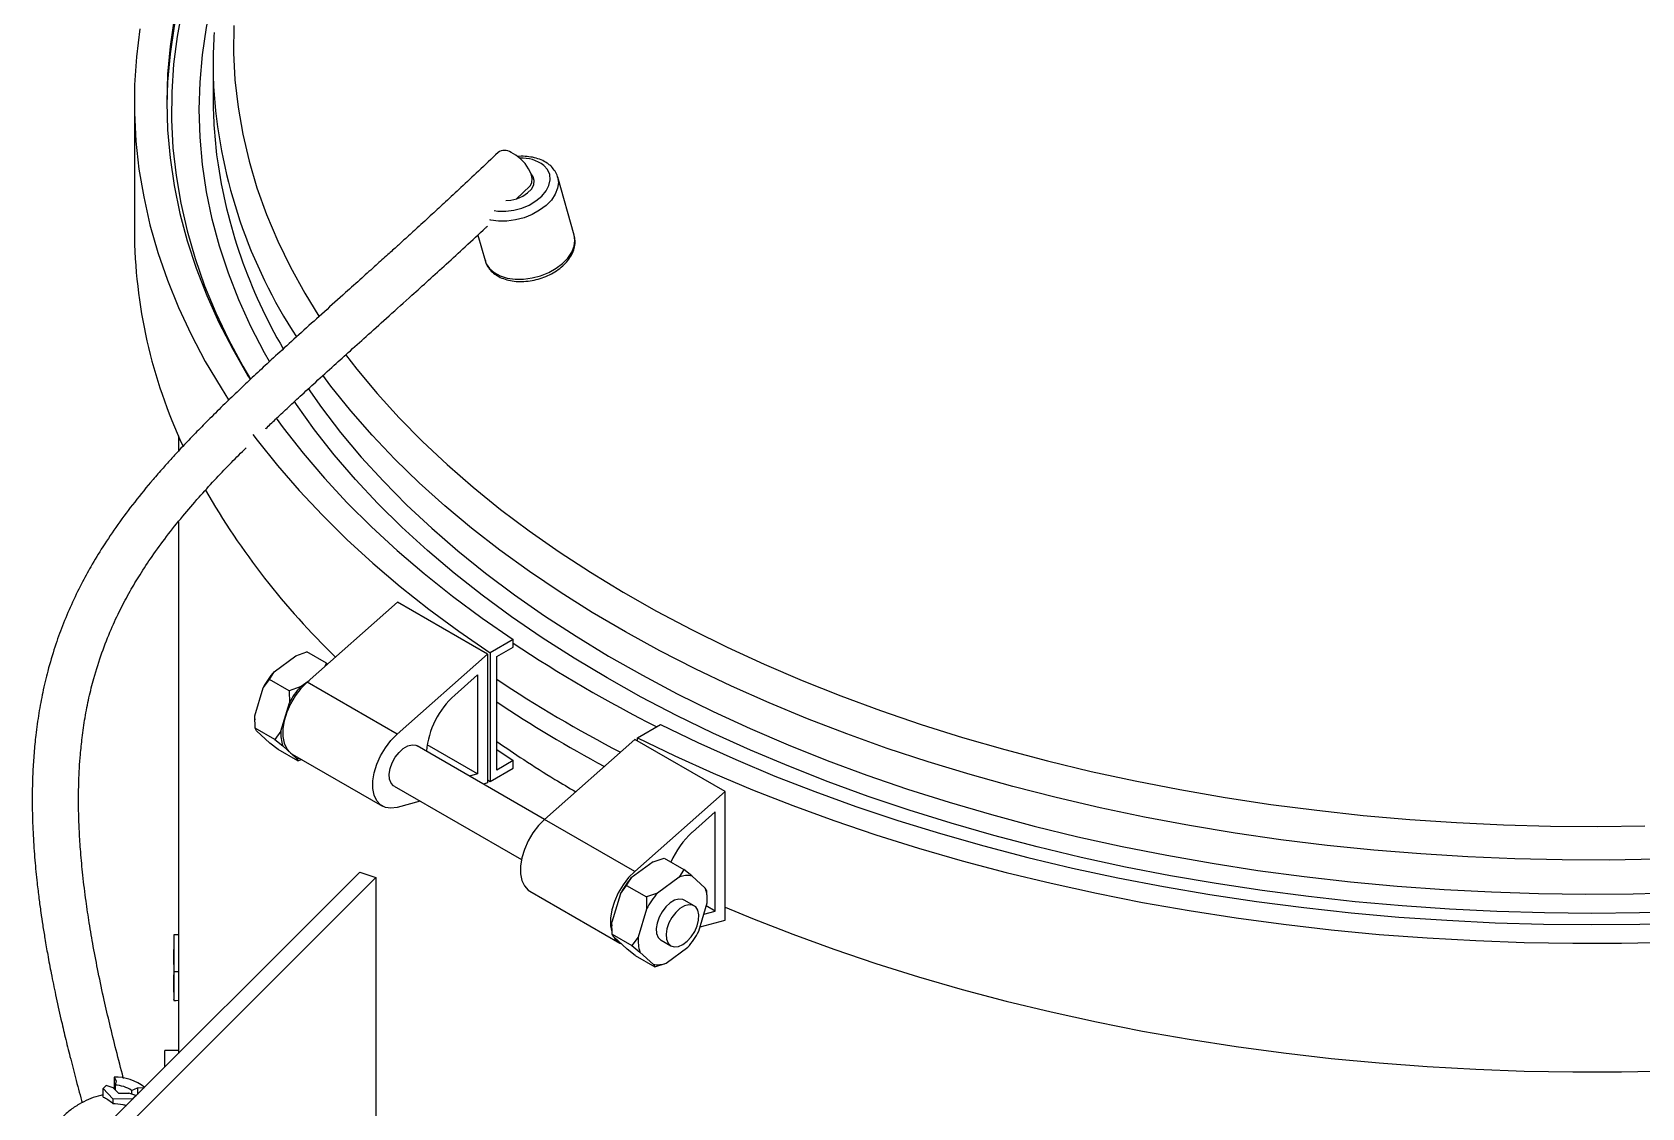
# Model space of a CAD drawing. Header units: millimetres. Extents: x 107291 to 113922, y -130611 to -125922.
# Drawn here: x 111538 to 111815.9, y -128822.2 to -128636.5 of the extents above; entities that cross this region are included whole.
import ezdxf

# ---------------------------------------------------------------- set-up
doc = ezdxf.new("R2010")
doc.units = ezdxf.units.MM
doc.header["$LTSCALE"] = 13
doc.layers.add('几何体', color=7, linetype='Continuous')

msp = doc.modelspace()

# ---------------------------------------------------------------- linework, layer by layer
at = {"layer": '几何体'}
for p, q in [((111569.24, -128642.07), (111569.24, -128647.92)), ((111555.64, -128648.58), (111555.64, -128670.79)), ((111631.57, -128671.58), (111628.72, -128661.56)), ((111621.63, -128665.27), (111623.93, -128663.08)), ((111614.93, -128671.55), (111616.18, -128675.96)), ((111563.24, -128706.22), (111563.24, -128708.85)), ((111563.24, -128721.04), (111563.24, -128793.74)), ((111601.04, -128734.95), (111585.45, -128748.75)), ((111616.6, -128743.93), (111601.04, -128734.95)), ((111621.03, -128741.38), (111617.06, -128743.67)), ((111621.03, -128742.68), (111621.03, -128741.38)), ((111579.75, -128746.93), (111583.51, -128744.19)), ((111583.51, -128744.19), (111585.44, -128743.52)), ((111588.83, -128745.48), (111585.44, -128743.52)), ((111601, -128757.73), (111616.6, -128743.93)), ((111616.6, -128743.93), (111616.6, -128766.14)), ((111617.06, -128743.67), (111617.06, -128765.88)), ((111618.19, -128744.32), (111621.03, -128742.68)), ((111618.19, -128763.92), (111618.19, -128744.32)), ((111578.96, -128748.25), (111579.75, -128746.93)), ((111588.83, -128745.48), (111588.48, -128746.06)), ((111588.99, -128745.61), (111588.83, -128745.48)), ((111610.95, -128750.96), (111614.9, -128747.46)), ((111614.9, -128747.46), (111614.9, -128764.57)), ((111576.42, -128754.57), (111577.87, -128749.69)), ((111577.87, -128749.69), (111578.96, -128748.25)), ((111582.36, -128750.21), (111578.96, -128748.25)), ((111584.28, -128749.55), (111582.36, -128750.21)), ((111582.36, -128750.21), (111582.4, -128752.3)), ((111584.28, -128749.55), (111585.8, -128748.44)), ((111601, -128757.73), (111585.45, -128748.75)), ((111580.95, -128757.19), (111582.4, -128752.3)), ((111576.41, -128755.05), (111576.41, -128755.23)), ((111576.47, -128756.66), (111576.42, -128754.57)), ((111642.51, -128758.36), (111646.48, -128756.07)), ((111579.86, -128758.62), (111576.47, -128756.66)), ((111576.74, -128757.11), (111576.47, -128756.66)), ((111579.05, -128759.25), (111576.74, -128757.11)), ((111580.95, -128757.19), (111579.86, -128758.62)), ((111579.86, -128758.62), (111581.26, -128759.72)), ((111642.06, -128758.63), (111626.46, -128772.42)), ((111657.61, -128767.61), (111642.06, -128758.63)), ((111642.51, -128758.89), (111642.51, -128758.36)), ((111580.45, -128760.35), (111579.05, -128759.25)), ((111583.84, -128762.31), (111580.45, -128760.35)), ((111583.57, -128761.86), (111581.26, -128759.72)), ((111582.9, -128761.15), (111598.46, -128770.13)), ((111626.45, -128772.43), (111604.46, -128759.74)), ((111614.9, -128764.57), (111606.19, -128759.54)), ((111618.19, -128760.35), (111621.03, -128762.28)), ((111583.57, -128761.86), (111583.84, -128762.31)), ((111583.84, -128762.31), (111584.51, -128762.08)), ((111617.06, -128765.88), (111621.03, -128763.59)), ((111621.03, -128762.28), (111618.19, -128763.92)), ((111621.03, -128763.59), (111621.03, -128762.28)), ((111600.46, -128766.67), (111622.45, -128779.36)), ((111614.9, -128764.57), (111613.49, -128764.95)), ((111616.6, -128766.14), (111615.89, -128766.33)), ((111616.6, -128765.57), (111617.06, -128765.88)), ((111604.99, -128769.28), (111601, -128770.35)), ((111657.61, -128767.61), (111642.02, -128781.4)), ((111657.61, -128789.82), (111657.61, -128767.61)), ((111642.02, -128781.4), (111626.46, -128772.42)), ((111655.92, -128771.14), (111651.96, -128774.63)), ((111655.92, -128788.25), (111655.92, -128771.14)), ((111645.17, -128779.78), (111641.41, -128782.53)), ((111645.17, -128779.78), (111647.1, -128779.12)), ((111647.1, -128779.12), (111650.49, -128781.08)), ((111650.49, -128781.08), (111649.7, -128782.4)), ((111651.89, -128782.18), (111650.49, -128781.08)), ((111548.27, -128827.8), (111594.55, -128781.52)), ((111597.33, -128782.44), (111551.04, -128828.72)), ((111594.55, -128781.52), (111597.33, -128782.44)), ((111597.33, -128782.44), (111597.33, -128847.77)), ((111639.53, -128785.29), (111640.62, -128783.85)), ((111640.62, -128783.85), (111641.41, -128782.53)), ((111640.62, -128783.85), (111644.02, -128785.81)), ((111649.7, -128782.4), (111645.94, -128785.14)), ((111654.2, -128784.31), (111651.89, -128782.18)), ((111623.91, -128784.82), (111639.47, -128793.81)), ((111639.53, -128785.29), (111638.08, -128790.17)), ((111645.94, -128785.14), (111644.02, -128785.81)), ((111644.02, -128785.81), (111644.06, -128787.9)), ((111652.26, -128787.33), (111650.56, -128786.35)), ((111654.47, -128784.76), (111654.2, -128784.31)), ((111654.5, -128786.23), (111654.47, -128784.76)), ((111654.53, -128786.37), (111654.53, -128786.19)), ((111644.06, -128787.9), (111642.61, -128792.78)), ((111653.07, -128791.73), (111654.51, -128786.85)), ((111653.94, -128788.78), (111655.92, -128788.25)), ((111655.92, -128788.25), (111654.37, -128787.35)), ((111638.07, -128790.65), (111638.07, -128790.83)), ((111638.13, -128792.26), (111638.08, -128790.17)), ((111638.13, -128792.26), (111641.52, -128794.22)), ((111638.4, -128792.7), (111638.13, -128792.26)), ((111653.29, -128790.99), (111657.61, -128789.82)), ((111562.44, -128793.74), (111562.44, -128794.91)), ((111638.4, -128792.7), (111640.71, -128794.84)), ((111642.11, -128795.94), (111640.71, -128794.84)), ((111642.61, -128792.78), (111641.52, -128794.22)), ((111641.52, -128794.22), (111642.92, -128795.32)), ((111646.56, -128793.28), (111648.26, -128794.26)), ((111647.43, -128797.24), (111651.19, -128794.49)), ((111562.44, -128797.5), (111562.44, -128799.26)), ((111642.11, -128795.94), (111645.5, -128797.9)), ((111642.92, -128795.32), (111645.23, -128797.46)), ((111645.23, -128797.46), (111645.5, -128797.9)), ((111645.5, -128797.9), (111647.43, -128797.24)), ((111563.24, -128799.26), (111563.24, -128802.27)), ((111562.44, -128802.27), (111562.44, -128803.5)), ((111562.44, -128803.66), (111562.44, -128803.5)), ((111563.24, -128803.66), (111563.24, -128812.83)), ((111563.24, -128812.35), (111560.92, -128812.35)), ((111560.92, -128815.15), (111560.92, -128812.35)), ((111552.13, -128816.92), (111552.51, -128817.57)), ((111552.13, -128816.92), (111552.13, -128818.94)), ((111550.8, -128818.39), (111550.27, -128818.91)), ((111551.91, -128820.66), (111550.27, -128818.91)), ((111550.27, -128820.38), (111550.27, -128818.91)), ((111551.97, -128818.78), (111550.8, -128818.39)), ((111552.89, -128819.69), (111551.97, -128818.78)), ((111552.51, -128817.57), (111552.3, -128818.31)), ((111552.3, -128818.31), (111552.3, -128819.1)), ((111552.89, -128819.69), (111554.71, -128819.69)), ((111555.88, -128820.08), (111554.71, -128819.69)), ((111555.17, -128819.23), (111556.17, -128818.78)), ((111555.17, -128819.23), (111555.17, -128819.84)), ((111555.36, -128820.61), (111555.88, -128820.08)), ((111555.88, -128820.08), (111555.88, -128820.19)), ((111556.17, -128818.78), (111557.38, -128818.69)), ((111556.17, -128818.78), (111556.17, -128819.9)), ((111551.91, -128820.66), (111555.36, -128820.61)), ((111551.91, -128820.66), (111551.91, -128821.45)), ((111555.36, -128820.61), (111555.36, -128820.71))]:
    msp.add_line(p, q, dxfattribs=at)
at = {"layer": '几何体', "flags": 128}
for points in [[(111599.39, -128573.91), (111596.53, -128576.59), (111592.35, -128580.75), (111588.41, -128585), (111584.73, -128589.32), (111581.3, -128593.71), (111578.13, -128598.16), (111575.23, -128602.67), (111572.59, -128607.24), (111570.22, -128611.86), (111568.12, -128616.52), (111566.3, -128621.22), (111564.76, -128625.95), (111563.49, -128630.71), (111562.5, -128635.49), (111561.8, -128640.28), (111561.38, -128645.09), (111561.24, -128649.23)], [(111578.94, -128693.37), (111578.1, -128691.87), (111575.75, -128687.32), (111573.67, -128682.74), (111571.87, -128678.12), (111570.33, -128673.46), (111569.08, -128668.78), (111568.1, -128664.07), (111567.4, -128659.35), (111566.98, -128654.62), (111566.84, -128649.88), (111566.98, -128645.14), (111567.4, -128640.41), (111568.1, -128635.69), (111569.08, -128630.98), (111570.33, -128626.3), (111571.29, -128623.31)], [(111563.89, -128632.5), (111563.01, -128637.28), (111562.41, -128642.07), (111562.09, -128646.88), (111562.06, -128651.68), (111562.3, -128656.49), (111562.83, -128661.29), (111563.65, -128666.07), (111564.74, -128670.84), (111566.11, -128675.58), (111567.76, -128680.29), (111569.69, -128684.97), (111571.89, -128689.6), (111574.36, -128694.19), (111575.68, -128696.43)], [(111556.59, -128635.94), (111556, -128640.78), (111555.69, -128645.62), (111555.66, -128650.47), (111555.91, -128655.31), (111556.44, -128660.15), (111557.25, -128664.97), (111558.33, -128669.78), (111559.7, -128674.56), (111561.34, -128679.32), (111563.25, -128684.03), (111565.43, -128688.71), (111567.89, -128693.35), (111570.61, -128697.93), (111571.91, -128699.97)], [(111562.5, -128634.18), (111561.8, -128638.98), (111561.38, -128643.79), (111561.24, -128648.6), (111561.38, -128653.41), (111561.81, -128658.22), (111562.51, -128663.02), (111563.5, -128667.8), (111564.77, -128672.56), (111566.32, -128677.29), (111568.14, -128681.99), (111570.24, -128686.65), (111572.61, -128691.26), (111575.25, -128695.83), (111575.62, -128696.42)], [(111572.8, -128635.36), (111572.76, -128640.06), (111573.01, -128644.75), (111573.54, -128649.44), (111574.35, -128654.12), (111575.44, -128658.78), (111576.81, -128663.41), (111578.46, -128668.01), (111580.39, -128672.58), (111582.58, -128677.1), (111585.05, -128681.58), (111587.49, -128685.55)], [(111623.93, -128663.09), (111624.01, -128663), (111624.28, -128662.47), (111624.31, -128661.78), (111624.11, -128660.96), (111623.69, -128660.09), (111623.09, -128659.22), (111622.34, -128658.42), (111621.51, -128657.76), (111620.66, -128657.28)], [(111628.71, -128661.54), (111628.85, -128662.45), (111628.71, -128663.47), (111628.3, -128664.5), (111627.63, -128665.5), (111626.72, -128666.43), (111625.6, -128667.27), (111624.32, -128667.99), (111622.92, -128668.55), (111621.44, -128668.93), (111619.96, -128669.13), (111618.51, -128669.14), (111617.16, -128668.95), (111617.03, -128668.92)], [(111617.74, -128667.33), (111618.4, -128667.42), (111619.74, -128667.45), (111621.13, -128667.27), (111622.5, -128666.9), (111623.8, -128666.36), (111624.96, -128665.66), (111625.95, -128664.84), (111626.7, -128663.93), (111627.2, -128662.98), (111627.41, -128662.02), (111627.34, -128661.1), (111626.98, -128660.25), (111626.34, -128659.52)], [(111619.76, -128665.57), (111620.63, -128665.52), (111621.69, -128665.27), (111622.68, -128664.85), (111623.53, -128664.28), (111624.18, -128663.61), (111624.57, -128662.88), (111624.68, -128662.15), (111624.5, -128661.47), (111624.11, -128660.95)], [(111616.18, -128675.96), (111616.39, -128676.49), (111616.95, -128677.33), (111617.76, -128678.03), (111618.79, -128678.59), (111620.01, -128678.97), (111621.37, -128679.16), (111622.81, -128679.15), (111624.3, -128678.95), (111625.77, -128678.57), (111627.17, -128678.01), (111628.45, -128677.29), (111629.57, -128676.45), (111630.48, -128675.52), (111631.16, -128674.52), (111631.57, -128673.49), (111631.7, -128672.47), (111631.57, -128671.58)], [(111592.11, -128692.17), (111594.05, -128694.68), (111597.57, -128698.91), (111601.34, -128703.08), (111605.36, -128707.16), (111609.62, -128711.17), (111614.12, -128715.08), (111618.85, -128718.91), (111623.81, -128722.63), (111628.99, -128726.26), (111634.39, -128729.77), (111639.99, -128733.18), (111645.8, -128736.48), (111651.8, -128739.65), (111657.98, -128742.71), (111664.35, -128745.63), (111670.89, -128748.43), (111677.59, -128751.1), (111684.45, -128753.63), (111691.46, -128756.02), (111698.61, -128758.27), (111705.89, -128760.37), (111713.29, -128762.33), (111720.8, -128764.13), (111728.42, -128765.79), (111736.13, -128767.29), (111743.93, -128768.64), (111751.8, -128769.83), (111759.74, -128770.86), (111767.74, -128771.73), (111775.79, -128772.44), (111783.87, -128772.99), (111791.98, -128773.38), (111800.12, -128773.6), (111808.25, -128773.67), (111816.39, -128773.56)], [(111818.47, -128779.31), (111810.3, -128779.45), (111802.13, -128779.43), (111793.96, -128779.25), (111785.82, -128778.91), (111777.69, -128778.4), (111769.6, -128777.74), (111761.56, -128776.91), (111753.57, -128775.93), (111745.64, -128774.78), (111737.78, -128773.48), (111730.01, -128772.03), (111722.33, -128770.42), (111714.74, -128768.66), (111707.27, -128766.76), (111699.92, -128764.7), (111692.69, -128762.5), (111685.59, -128760.16), (111678.64, -128757.68), (111671.84, -128755.07), (111665.2, -128752.32), (111658.73, -128749.44), (111652.44, -128746.43), (111646.32, -128743.3), (111640.4, -128740.05), (111634.67, -128736.69), (111629.14, -128733.21), (111623.83, -128729.63), (111618.73, -128725.94), (111613.85, -128722.16), (111609.21, -128718.28), (111604.79, -128714.31), (111600.61, -128710.26), (111596.68, -128706.12), (111593, -128701.91), (111589.56, -128697.63), (111588.16, -128695.75)], [(111823.64, -128788.34), (111815.44, -128788.58), (111807.24, -128788.66), (111799.03, -128788.58), (111790.83, -128788.34), (111782.65, -128787.93), (111774.5, -128787.37), (111766.39, -128786.64), (111758.33, -128785.76), (111750.32, -128784.72), (111742.38, -128783.52), (111734.51, -128782.16), (111726.73, -128780.65), (111719.05, -128778.99), (111711.46, -128777.17), (111703.99, -128775.21), (111696.64, -128773.1), (111689.41, -128770.85), (111682.33, -128768.46), (111675.39, -128765.93), (111668.6, -128763.26), (111661.98, -128760.46), (111655.52, -128757.54), (111649.25, -128754.48), (111643.15, -128751.31), (111637.25, -128748.01), (111631.54, -128744.61), (111626.04, -128741.09), (111620.76, -128737.46), (111615.68, -128733.74), (111610.84, -128729.91), (111606.22, -128726), (111601.83, -128721.99), (111597.69, -128717.9), (111593.79, -128713.73), (111590.14, -128709.49), (111586.74, -128705.17), (111583.6, -128700.79), (111583.26, -128700.3)], [(111585.64, -128698.05), (111587.94, -128701.32), (111591.25, -128705.63), (111594.81, -128709.88), (111598.62, -128714.05), (111602.67, -128718.15), (111606.97, -128722.16), (111611.5, -128726.08), (111616.26, -128729.92), (111621.25, -128733.65), (111626.46, -128737.29), (111631.88, -128740.82), (111637.51, -128744.24), (111643.33, -128747.54), (111649.35, -128750.73), (111655.56, -128753.8), (111661.95, -128756.75), (111668.5, -128759.56), (111675.22, -128762.24), (111682.1, -128764.79), (111689.12, -128767.2), (111696.29, -128769.47), (111703.58, -128771.6), (111710.99, -128773.58), (111718.52, -128775.42), (111726.16, -128777.1), (111733.89, -128778.63), (111741.7, -128780.01), (111749.59, -128781.23), (111757.55, -128782.29), (111765.57, -128783.2), (111773.64, -128783.94), (111781.75, -128784.53), (111789.89, -128784.95), (111798.05, -128785.21), (111806.22, -128785.32), (111814.39, -128785.25), (111822.55, -128785.03)], [(111580.14, -128703.17), (111581.33, -128704.8), (111584.77, -128709.18), (111588.45, -128713.5), (111592.39, -128717.75), (111596.58, -128721.91), (111601, -128725.99), (111605.67, -128729.98), (111610.56, -128733.88), (111615.68, -128737.68), (111621.03, -128741.38)], [(111576.11, -128705.96), (111576.84, -128706.93), (111580.34, -128711.34), (111584.09, -128715.67), (111588.1, -128719.93), (111592.34, -128724.12), (111596.83, -128728.21), (111601.55, -128732.22), (111606.49, -128736.14), (111611.67, -128739.95), (111617.06, -128743.67)], [(111585.45, -128748.75), (111584.38, -128749.83), (111583.42, -128751.08), (111582.6, -128752.47), (111581.95, -128753.92), (111581.5, -128755.39), (111581.27, -128756.81), (111581.27, -128758.13), (111581.5, -128759.28), (111581.95, -128760.24), (111582.6, -128760.94), (111582.9, -128761.15)], [(111576.41, -128755.05), (111576.41, -128754.93), (111576.42, -128754.57)], [(111646.48, -128756.07), (111652.89, -128759.16), (111659.47, -128762.11), (111666.22, -128764.94), (111673.13, -128767.63), (111680.2, -128770.19), (111687.42, -128772.6), (111694.77, -128774.88), (111702.25, -128777.01), (111709.85, -128778.99), (111717.56, -128780.82), (111725.38, -128782.5), (111733.29, -128784.02), (111741.29, -128785.39), (111749.36, -128786.6), (111757.5, -128787.66), (111765.69, -128788.55), (111773.94, -128789.28), (111782.22, -128789.85), (111790.53, -128790.26), (111798.86, -128790.51), (111807.2, -128790.59), (111815.53, -128790.51), (111823.86, -128790.26)], [(111601, -128770.35), (111599.94, -128770.5), (111598.98, -128770.36), (111598.15, -128769.92), (111597.51, -128769.22), (111597.06, -128768.26), (111596.83, -128767.11), (111596.83, -128765.79), (111597.06, -128764.37), (111597.51, -128762.91), (111598.15, -128761.45), (111598.98, -128760.07), (111599.94, -128758.81), (111601, -128757.73)], [(111642.51, -128758.36), (111648.95, -128761.48), (111655.56, -128764.46), (111662.34, -128767.32), (111669.29, -128770.04), (111676.38, -128772.63), (111683.63, -128775.08), (111691.01, -128777.39), (111698.52, -128779.56), (111706.15, -128781.58), (111713.89, -128783.45), (111721.74, -128785.18), (111729.68, -128786.75), (111737.71, -128788.17), (111745.81, -128789.43), (111753.99, -128790.53), (111762.22, -128791.48), (111770.51, -128792.27), (111778.83, -128792.89), (111787.19, -128793.36), (111795.57, -128793.66), (111803.96, -128793.81), (111812.35, -128793.79), (111820.74, -128793.61)], [(111600.46, -128766.67), (111600.39, -128766.62), (111599.95, -128766.15), (111599.69, -128765.46), (111599.64, -128764.61), (111599.79, -128763.65), (111600.15, -128762.65), (111600.67, -128761.7), (111601.33, -128760.86), (111602.07, -128760.19), (111602.84, -128759.74), (111603.59, -128759.55), (111604.24, -128759.64), (111604.46, -128759.74)], [(111626.46, -128772.42), (111625.39, -128773.5), (111624.43, -128774.76), (111623.61, -128776.14), (111622.96, -128777.6), (111622.51, -128779.07), (111622.29, -128780.49), (111622.29, -128781.8), (111622.51, -128782.96), (111622.96, -128783.91), (111623.61, -128784.62), (111623.91, -128784.82)], [(111642.02, -128781.4), (111640.95, -128782.48), (111639.99, -128783.74), (111639.17, -128785.13), (111638.52, -128786.58), (111638.07, -128788.05), (111637.84, -128789.47), (111637.84, -128790.78), (111638.05, -128791.86)], [(111649.64, -128786.17), (111648.9, -128786.38), (111648.13, -128786.84), (111647.39, -128787.52), (111646.74, -128788.37), (111646.22, -128789.33), (111645.88, -128790.33), (111645.74, -128791.28), (111645.8, -128792.13), (111646.07, -128792.81), (111646.53, -128793.26), (111646.56, -128793.28)], [(111650.56, -128786.35), (111650.31, -128786.24), (111649.64, -128786.17)], [(111651.34, -128787.15), (111650.59, -128787.36), (111649.82, -128787.82), (111649.09, -128788.5), (111648.44, -128789.35), (111647.92, -128790.31), (111647.58, -128791.31), (111647.43, -128792.26), (111647.5, -128793.11), (111647.77, -128793.79), (111648.23, -128794.24), (111648.83, -128794.44), (111649.55, -128794.37), (111650.31, -128794.03), (111651.07, -128793.46), (111651.77, -128792.68), (111652.36, -128791.77), (111652.79, -128790.78), (111653.04, -128789.8), (111653.08, -128788.89), (111652.91, -128788.12), (111652.54, -128787.55), (111652, -128787.22), (111651.34, -128787.15)], [(111657.61, -128787.56), (111662.34, -128789.53), (111669.29, -128792.25), (111676.38, -128794.84), (111683.63, -128797.29), (111691.01, -128799.6), (111698.52, -128801.77), (111706.15, -128803.79), (111713.89, -128805.66), (111721.74, -128807.39), (111729.68, -128808.96), (111737.71, -128810.37), (111745.81, -128811.64), (111753.99, -128812.74), (111762.22, -128813.69), (111770.51, -128814.47), (111778.83, -128815.1), (111787.19, -128815.57), (111795.57, -128815.87), (111803.96, -128816.02), (111812.35, -128816), (111820.74, -128815.82)], [(111638.07, -128790.65), (111638.07, -128790.52), (111638.08, -128790.17)], [(111563.24, -128792.35), (111562.86, -128792.34), (111562.46, -128792.34)], [(111562.44, -128803.67), (111562.84, -128803.67), (111563.24, -128803.66)]]:
    msp.add_lwpolyline(points, dxfattribs=at)
at = {"layer": '几何体'}
for centre, radius, start, end in [((111648.63, -128642.07), 79.4, 176.0489, 183.767), ((111657.98, -128640.52), 88.83, 184.3714, 213.1706), ((111648.97, -128647.91), 79.73, 180.0089, 187.5356), ((111658.23, -128646.04), 89.16, 187.9471, 210.4163), ((111619.55, -128658.9), 1.97, 55.6141, 124.799), ((111622.56, -128664.54), 6.28, 52.9625, 93.543), ((111644.67, -128670.25), 89.03, 180.3468, 205.0496), ((111681.91, -128649.94), 131.55, 209.9371, 225.8969), ((111748.84, -128551.31), 229.54, 236.1647, 243.3387), ((111590.51, -128756.29), 14.26, 138.9652, 152.4013), ((111595.03, -128758.91), 14.26, 138.9652, 152.4013), ((111746.62, -128554.98), 232.04, 236.3936, 242.5205), ((111620.68, -128761.92), 14.66, 131.5928, 175.0895), ((111744.7, -128562.05), 228.35, 236.3586, 241.7978), ((111587.37, -128757.68), 6.44, 175.5632, 198.4557), ((111584.23, -128758.52), 3.4, 258.9223, 270.2834), ((111662.3, -128786), 15.37, 132.301, 156.144), ((111652.17, -128791.89), 14.26, 138.9652, 152.4013), ((111651.2, -128786.29), 4.17, 80.3972, 111.0456), ((111656.69, -128794.5), 14.26, 138.9652, 152.4013), ((111648.1, -128786.35), 6.44, 355.5632, 18.4557), ((111640.43, -128785.13), 14.26, 318.9652, 332.4013), ((111640.94, -128791.3), 2.9, 209.2324, 245.2411), ((111649.03, -128793.28), 6.44, 175.5632, 198.4557), ((111645.93, -128793.35), 4.17, 260.3972, 291.0456), ((111552.34, -128825.12), 8.2, 51.6849, 91.4489), ((111552.17, -128823.64), 5.33, 55.8592, 88.6405)]:
    msp.add_arc(centre, radius, start, end, dxfattribs=at)
for points, knots in [([(111618.43, -128657.28), (111617.3, -128658.35), (111615.22, -128660.33), (111612.17, -128663.2), (111609.49, -128665.69), (111606.98, -128668.01), (111604.68, -128670.12), (111602.67, -128671.95), (111600.98, -128673.49), (111599.27, -128675.03), (111597.22, -128676.88), (111594.78, -128679.08), (111591.79, -128681.77), (111588.44, -128684.78), (111584.89, -128687.98), (111581.59, -128690.98), (111578.63, -128693.69), (111576.02, -128696.12), (111573.59, -128698.42), (111571.14, -128700.78), (111568.71, -128703.17), (111566.56, -128705.35), (111564.78, -128707.2), (111563.34, -128708.73), (111562.01, -128710.18), (111560.49, -128711.88), (111558.31, -128714.39), (111555.67, -128717.61), (111552.79, -128721.46), (111550.29, -128725.16), (111548.22, -128728.58), (111546.42, -128731.86), (111544.72, -128735.39), (111543.25, -128738.86), (111541.87, -128742.7), (111540.74, -128746.52), (111539.82, -128750.36), (111539.13, -128754.07), (111538.64, -128757.58), (111538.31, -128760.98), (111538.1, -128764.2), (111538, -128767.51), (111538.01, -128771.21), (111538.15, -128775.23), (111538.44, -128779.43), (111538.8, -128783.03), (111539.16, -128786.02), (111539.49, -128788.44), (111539.83, -128790.75), (111540.22, -128793.19), (111540.71, -128795.98), (111541.32, -128799.22), (111542.08, -128802.95), (111542.89, -128806.6), (111543.73, -128810.15), (111544.56, -128813.53), (111545.5, -128817.18), (111546.21, -128819.82), (111546.6, -128821.21), (111546.63, -128821.34)], [0, 0, 0, 0, 0.022626, 0.041939, 0.058386, 0.072316, 0.087421, 0.098957, 0.107207, 0.116563, 0.128137, 0.142081, 0.157927, 0.179011, 0.199879, 0.220591, 0.23965, 0.256525, 0.27264, 0.290009, 0.309477, 0.327417, 0.342403, 0.35223, 0.36336, 0.376877, 0.392788, 0.423681, 0.454204, 0.483253, 0.508359, 0.529115, 0.55252, 0.576038, 0.597733, 0.62071, 0.639709, 0.656949, 0.674492, 0.688059, 0.70182, 0.71589, 0.729894, 0.748407, 0.766889, 0.784581, 0.797036, 0.80864, 0.81929, 0.831103, 0.845466, 0.862736, 0.883354, 0.907857, 0.926663, 0.947697, 0.971202, 0.997448, 1, 1, 1, 1]), ([(111628.7, -128661.53), (111628.7, -128661.5), (111628.63, -128661.14), (111628.28, -128660.51), (111627.8, -128659.89), (111627.31, -128659.43), (111626.76, -128659.01), (111625.88, -128658.54), (111624.72, -128658.16), (111623.43, -128657.97), (111622.43, -128657.92), (111621.88, -128657.98), (111621.79, -128657.99)], [0, 0, 0, 0, 0.011992, 0.145292, 0.277853, 0.320584, 0.40189, 0.541355, 0.683248, 0.827449, 0.972371, 1, 1, 1, 1]), ([(111578.31, -128704.98), (111578.32, -128704.98), (111578.87, -128704.44), (111580.09, -128703.29), (111582.06, -128701.43), (111584.36, -128699.29), (111587.06, -128696.81), (111589.95, -128694.19), (111593.01, -128691.43), (111596.17, -128688.59), (111599.72, -128685.39), (111603.2, -128682.27), (111606.5, -128679.28), (111609.59, -128676.47), (111612.88, -128673.45), (111615.26, -128671.26), (111616.49, -128670.1), (111616.61, -128670)], [0, 0, 0, 0, 0.000634, 0.052202, 0.11086, 0.176446, 0.249621, 0.334295, 0.405868, 0.484761, 0.57175, 0.668181, 0.738736, 0.815248, 0.898766, 0.990558, 1, 1, 1, 1]), ([(111616.18, -128675.85), (111616.24, -128676.08), (111616.38, -128676.63), (111616.88, -128677.4), (111617.61, -128678.15), (111618.54, -128678.75), (111619.63, -128679.2), (111620.86, -128679.49), (111622.2, -128679.6), (111623.59, -128679.52), (111625, -128679.27), (111626.36, -128678.84), (111627.66, -128678.26), (111628.84, -128677.53), (111629.86, -128676.67), (111630.7, -128675.71), (111631.32, -128674.67), (111631.68, -128673.58), (111631.78, -128672.52), (111631.63, -128671.88), (111631.56, -128671.58)], [0, 0, 0, 0, 0.0366689, 0.0898217, 0.1431468, 0.1977261, 0.2539077, 0.3113079, 0.3692775, 0.4273009, 0.485272, 0.5432472, 0.6013341, 0.6596325, 0.7182621, 0.7772618, 0.8363488, 0.8947337, 0.9514549, 1, 1, 1, 1]), ([(111553.77, -128817.13), (111553.76, -128817.08), (111553.33, -128815.52), (111552.53, -128812.43), (111551.43, -128807.98), (111550.39, -128803.51), (111549.44, -128799.04), (111548.58, -128794.58), (111547.88, -128790.48), (111547.26, -128786.38), (111546.76, -128782.3), (111546.37, -128778.24), (111546.14, -128774.66), (111546.02, -128771.47), (111546, -128768.6), (111546.04, -128765.99), (111546.15, -128763.56), (111546.34, -128761.01), (111546.64, -128758.08), (111547.12, -128754.77), (111547.79, -128751.36), (111548.75, -128747.55), (111549.98, -128743.66), (111551.59, -128739.6), (111553.18, -128736.21), (111554.85, -128733.09), (111556.68, -128730.04), (111558.76, -128726.9), (111561.2, -128723.54), (111563.91, -128720.15), (111566.68, -128716.93), (111569.39, -128713.95), (111571.95, -128711.27), (111573.86, -128709.33), (111574.82, -128708.39), (111574.92, -128708.29)], [0, 0, 0, 0, 0.001393, 0.049628, 0.092852, 0.131565, 0.174313, 0.211565, 0.244068, 0.272495, 0.305071, 0.332656, 0.35624, 0.376614, 0.394859, 0.411585, 0.427039, 0.442476, 0.462385, 0.487405, 0.514281, 0.54163, 0.581942, 0.620835, 0.658364, 0.694124, 0.727735, 0.765954, 0.808771, 0.853332, 0.894871, 0.932441, 0.966695, 0.996783, 1, 1, 1, 1]), ([(111618.19, -128758.97), (111619.73, -128760.02), (111623, -128762.25), (111627.56, -128765.15), (111630.64, -128766.95), (111631.84, -128767.66)], [0, 0, 0, 0, 0.351707, 0.745457, 1, 1, 1, 1]), ([(111562.46, -128792.37), (111562.45, -128792.36), (111562.45, -128792.34), (111562.44, -128792.57), (111562.44, -128792.97), (111562.44, -128793.51), (111562.44, -128794.18), (111562.44, -128794.97), (111562.44, -128795.83), (111562.45, -128796.67), (111562.45, -128797.42), (111562.45, -128798.04), (111562.44, -128798.57), (111562.44, -128798.59), (111562.44, -128798.6)], [0, 0, 0, 0, 0.03275, 0.116794, 0.200971, 0.285678, 0.369226, 0.453254, 0.537128, 0.620991, 0.704821, 0.789476, 0.872449, 1, 1, 1, 1]), ([(111562.44, -128797.5), (111562.44, -128797.49), (111562.44, -128797.47), (111562.44, -128797.18), (111562.44, -128796.72), (111562.44, -128796.15), (111562.44, -128795.51), (111562.44, -128795.1), (111562.44, -128794.91)], [0, 0, 0, 0, 0.134295, 0.309426, 0.484438, 0.659445, 0.83454, 1, 1, 1, 1]), ([(111563.24, -128793.74), (111563.24, -128793.79), (111563.24, -128794.03), (111563.24, -128794.55), (111563.24, -128795.28), (111563.24, -128796.03), (111563.25, -128796.77), (111563.25, -128797.45), (111563.25, -128798.02), (111563.24, -128798.43), (111563.24, -128798.63), (111563.24, -128798.63), (111563.24, -128798.63)], [0, 0, 0, 0, 0.030469, 0.144186, 0.248888, 0.353066, 0.462094, 0.574228, 0.692336, 0.796839, 0.909261, 1, 1, 1, 1]), ([(111562.44, -128798.65), (111562.44, -128798.92), (111562.44, -128799.47), (111562.44, -128800.39), (111562.45, -128801.31), (111562.45, -128802.11), (111562.45, -128802.81), (111562.45, -128803.35), (111562.44, -128803.63), (111562.44, -128803.64), (111562.44, -128803.64)], [0, 0, 0, 0, 0.129334, 0.258601, 0.387518, 0.516602, 0.645767, 0.774823, 0.903991, 1, 1, 1, 1]), ([(111562.44, -128798.66), (111562.57, -128798.66), (111562.84, -128798.66), (111563.1, -128798.66), (111563.24, -128798.66)], [0, 0, 0, 0, 0.499999, 1, 1, 1, 1]), ([(111562.44, -128802.27), (111562.44, -128802.27), (111562.44, -128802.31), (111562.44, -128802.12), (111562.44, -128801.78), (111562.44, -128801.25), (111562.44, -128800.63), (111562.44, -128799.94), (111562.44, -128799.46), (111562.44, -128799.26), (111562.44, -128799.26)], [0, 0, 0, 0, 0.037277, 0.197643, 0.35778, 0.517904, 0.678087, 0.838197, 0.998633, 1, 1, 1, 1]), ([(111563.24, -128798.65), (111563.24, -128798.94), (111563.24, -128799.48), (111563.24, -128800.36), (111563.25, -128801.19), (111563.25, -128801.99), (111563.25, -128802.7), (111563.25, -128803.27), (111563.24, -128803.61), (111563.24, -128803.64), (111563.24, -128803.66)], [0, 0, 0, 0, 0.137005, 0.254909, 0.367645, 0.490367, 0.627329, 0.753214, 0.874839, 1, 1, 1, 1]), ([(111550.27, -128819.99), (111549.98, -128820.05), (111549.11, -128820.23), (111547.71, -128820.76), (111546.04, -128821.59), (111544.44, -128822.68), (111542.97, -128824.01), (111541.71, -128825.48), (111540.67, -128827.07), (111539.87, -128828.72), (111539.3, -128830.4), (111538.97, -128832.06), (111538.84, -128833.33), (111538.89, -128834.03), (111538.9, -128834.19)], [0, 0, 0, 0, 0.045689, 0.135928, 0.227336, 0.328572, 0.428217, 0.525796, 0.621089, 0.713876, 0.80392, 0.890909, 0.974445, 1, 1, 1, 1]), ([(111550.27, -128820.38), (111550.53, -128820.49), (111551.07, -128820.73), (111551.63, -128821.21), (111551.91, -128821.45)], [0, 0, 0, 0, 0.493971, 1, 1, 1, 1]), ([(111551.91, -128821.45), (111552.5, -128821.49), (111553.3, -128821.55), (111554.06, -128821.75), (111554.26, -128821.8)], [0, 0, 0, 0, 0.729909, 1, 1, 1, 1])]:
    msp.add_open_spline(points, degree=3, knots=knots, dxfattribs=at)

doc.saveas('drawing.dxf')
